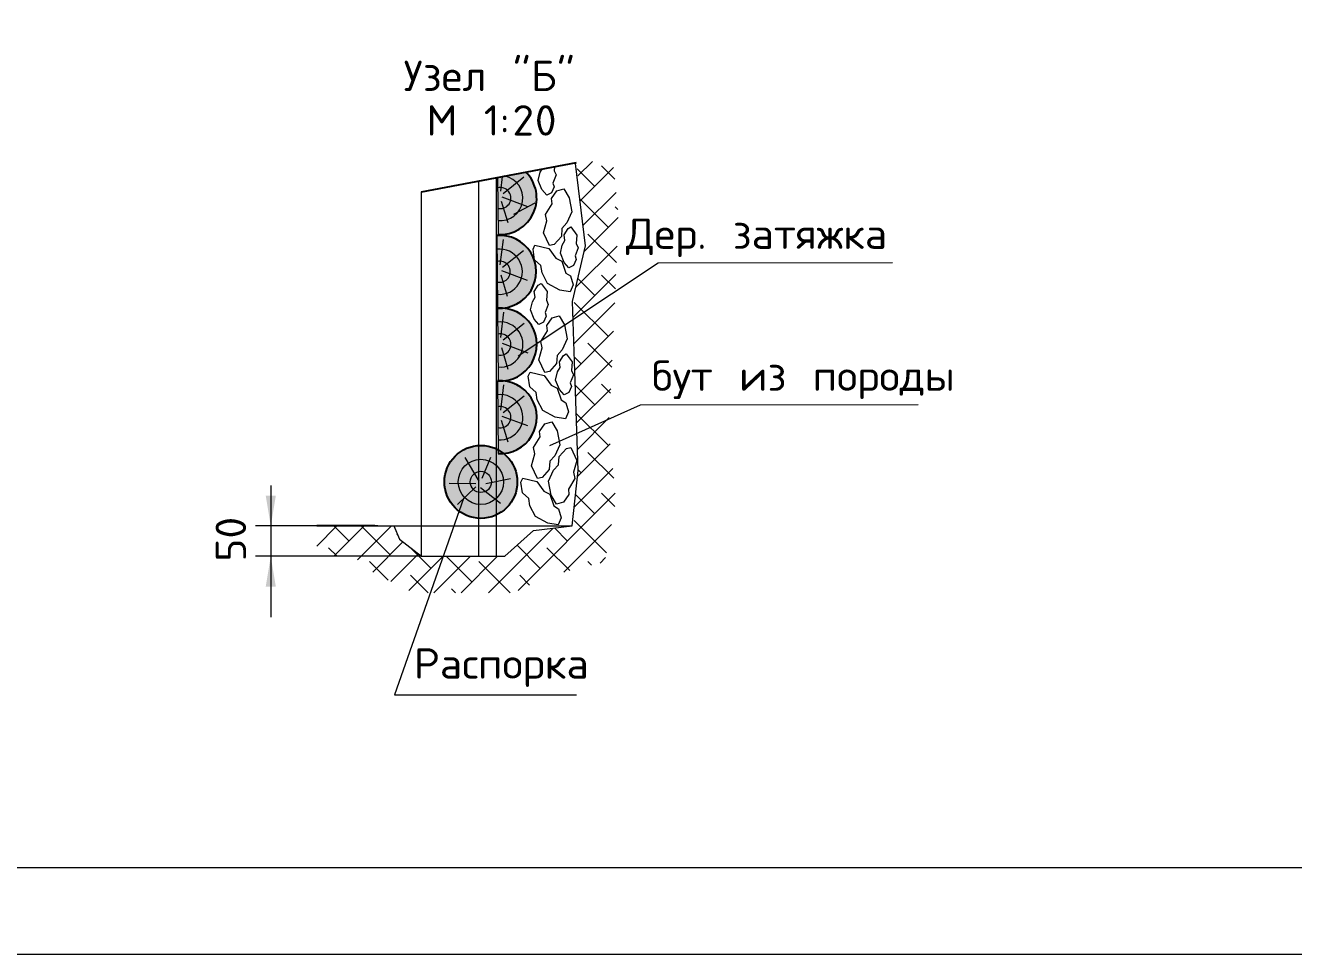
# Model space of a CAD drawing. Header units: millimetres. Extents: x 1757 to 4342, y -1901 to 53.
# Drawn here: x 4023 to 4096, y -1901.3 to -1847.8 of the extents above; entities that cross this region are included whole.
import ezdxf

# ---------------------------------------------------------------- set-up
doc = ezdxf.new("R2010")
doc.units = ezdxf.units.MM
doc.header["$LTSCALE"] = 0.1
doc.styles.get("Standard").update_dxf_attribs({"font": 'txt.shx'})

# ---------------------------------------------------------------- blocks, each defined once
blk = doc.blocks.new('дурза')
at = {"lineweight": 0, "true_color": 0xffffff}
h = blk.add_hatch(color=7, dxfattribs=at)
edge = h.paths.add_edge_path()
edge.add_arc((180293, -110101.7), 150, 47.2779, 235.2467)
edge.add_line((180207.5, -110224.9), (180394.8, -109991.5))
at = {"color": 7, "lineweight": 0}
blk.add_line((180207.5, -110224.9), (180394.8, -109991.5), dxfattribs=at)
at = {"lineweight": 9}
for p, q in [((180227.4, -110001.9), (180284.5, -110099.2)), ((180332.5, -110001.9), (180297.5, -110087.5)), ((180162.5, -110106.9), (180272.8, -110108.2)), ((180272.8, -110122.5), (180197.5, -110195.1))]:
    blk.add_line(p, q, dxfattribs=at)
blk.add_arc((180293, -110101.7), 150, 47.2779, 235.2467)
for radius, start, end in [(93, 44.8272, 237.6974), (43.6, 37.447, 245.0776)]:
    blk.add_arc((180293, -110101.7), radius, start, end, dxfattribs=at)

msp = doc.modelspace()

# ---------------------------------------------------------------- hatches: boundary and pattern name
at = {"lineweight": 0}
h = msp.add_hatch(dxfattribs=at)
h.set_pattern_fill('ANSI38', scale=0.35, style=0)
h.set_pattern_definition([(45, (-95363.3211, 96417.9318), (-0.785772411, 0.785772411), []), (135, (-95363.3211, 96417.9318), (-2.357317232, 0.785772411), [2.778125, -1.666875])])
h.paths.add_polyline_path([(4039.741, -1878.358), (4041.876, -1878.36), (4042.625, -1879.095), (4045.272, -1880.459), (4051.043, -1880.459), (4053.208, -1879.452), (4056.321, -1878.68), (4056.971, -1875.086), (4056.545, -1871.101), (4056.864, -1864.81), (4057.101, -1858.683), (4056.785, -1855.469), (4054.702, -1855.726), (4055.218, -1860.475), (4054.458, -1863.677), (4054.788, -1873.408), (4054.453, -1876.609), (4052.217, -1876.863), (4050.579, -1878.359), (4045.781, -1878.359), (4044.514, -1877.374), (4044.181, -1876.609), (4039.741, -1876.609)])
at = {"lineweight": 0, "true_color": 0xffffff}
msp.add_hatch(color=7, dxfattribs=at).paths.add_polyline_path([(4050.177, -1859.819, 0.693699), (4051.776, -1856.224), (4050.149, -1856.531)])
at = {"lineweight": 0}
h = msp.add_hatch(color=253, dxfattribs=at)
edge = h.paths.add_edge_path()
edge.add_arc((4049.19, -1874.072), 2.1, 0, 360)

# ---------------------------------------------------------------- linework, layer by layer
for p, q in [((4045.781, -1857.355), (4054.696, -1855.674)), ((4043.089, -1876.609), (4039.741, -1876.609))]:
    msp.add_line(p, q)
at = {"lineweight": 9}
for p, q in [((4050.339, -1857.318), (4050.44, -1856.476)), ((4051.673, -1856.51), (4050.466, -1857.473)), ((4050.76, -1859.154), (4050.382, -1857.916)), ((4051.9, -1858.224), (4050.419, -1857.675)), ((4052.305, -1858.013), (4051.063, -1858.663)), ((4048.272, -1872.675), (4049.071, -1874.037)), ((4049.744, -1872.675), (4049.253, -1873.873)), ((4049.471, -1874.164), (4050.888, -1873.873)), ((4047.363, -1874.146), (4048.908, -1874.164)), ((4048.908, -1874.363), (4047.854, -1875.38)), ((4049.162, -1874.4), (4050.325, -1875.289))]:
    msp.add_line(p, q, dxfattribs=at)
at = {"color": 7, "lineweight": 0}
for p, q in [((4049.071, -1878.359), (4049.071, -1856.734)), ((4050.086, -1878.359), (4050.086, -1856.543)), ((4050.149, -1856.531), (4050.177, -1859.819)), ((4045.781, -1878.359), (4045.781, -1857.355)), ((4039.741, -1876.609), (4054.453, -1876.609))]:
    msp.add_line(p, q, dxfattribs=at)
at = {"lineweight": 15}
for p, q in [((4051.343, -1866.801), (4059.394, -1861.455)), ((4059.394, -1861.455), (4072.885, -1861.439)), ((4053.16, -1871.969), (4058.378, -1869.637)), ((4058.378, -1869.637), (4074.381, -1869.619)), ((4037.093, -1874.28), (4037.093, -1881.858)), ((4048.189, -1875.019), (4044.222, -1886.341)), ((4043.265, -1876.609), (4036.218, -1876.609)), ((4045.781, -1878.359), (4036.218, -1878.357)), ((4044.222, -1886.341), (4054.696, -1886.341))]:
    msp.add_line(p, q, dxfattribs=at)
at = {"color": 7, "lineweight": 0}
for points in [[(3922.278, -1604.306), (4342.278, -1604.306), (4342.278, -1901.306), (3922.278, -1901.306)], [(4337.278, -1896.306), (3942.278, -1896.306), (3942.278, -1609.306), (4337.278, -1609.306)]]:
    msp.add_lwpolyline(points, close=True, dxfattribs=at)
for points in [[(4039.741, -1876.609), (4044.181, -1876.609), (4044.514, -1877.374), (4045.781, -1878.359), (4050.579, -1878.359), (4052.217, -1876.863), (4054.453, -1876.609), (4054.788, -1873.408), (4054.594, -1867.706), (4054.458, -1863.677), (4055.218, -1860.475), (4054.634, -1855.734)], [(4053.434, -1855.912), (4053.417, -1856.145), (4053.519, -1856.387), (4053.341, -1856.859), (4053.406, -1857.066), (4053.257, -1857.419), (4052.988, -1857.547), (4052.709, -1857.235), (4052.497, -1856.701), (4052.608, -1856.231), (4052.718, -1856.047)], [(4053.151, -1860.46), (4052.799, -1859.717), (4052.986, -1859.04), (4052.91, -1858.671), (4053.291, -1858.06), (4053.257, -1857.752), (4053.564, -1857.299), (4053.976, -1857.194), (4054.281, -1857.71), (4054.429, -1858.516), (4054.143, -1859.144), (4053.852, -1859.466), (4053.825, -1859.944), (4053.407, -1860.395), (4053.151, -1860.46)], [(4054.38, -1859.387), (4054.723, -1859.849), (4054.687, -1860.34), (4054.789, -1860.582), (4054.611, -1861.054), (4054.676, -1861.261), (4054.527, -1861.614), (4054.259, -1861.742), (4053.979, -1861.43), (4053.767, -1860.896), (4053.878, -1860.426), (4054.034, -1860.165), (4053.987, -1859.833), (4054.213, -1859.467), (4054.38, -1859.387)], [(4052.302, -1860.432), (4053.102, -1860.621), (4053.515, -1861.19), (4053.85, -1861.36), (4054.09, -1862.039), (4054.352, -1862.205), (4054.514, -1862.728), (4054.339, -1863.116), (4053.746, -1863.032), (4053.023, -1862.644), (4052.711, -1862.029), (4052.642, -1861.6), (4052.284, -1861.281), (4052.193, -1860.673), (4052.302, -1860.432)], [(4052.658, -1862.651), (4053.001, -1863.113), (4052.965, -1863.604), (4053.067, -1863.846), (4052.89, -1864.318), (4052.954, -1864.525), (4052.805, -1864.878), (4052.537, -1865.006), (4052.257, -1864.694), (4052.045, -1864.16), (4052.157, -1863.69), (4052.313, -1863.429), (4052.266, -1863.097), (4052.491, -1862.731), (4052.658, -1862.651)], [(4052.881, -1867.776), (4052.529, -1867.033), (4052.716, -1866.355), (4052.64, -1865.987), (4053.021, -1865.376), (4052.987, -1865.068), (4053.295, -1864.614), (4053.707, -1864.509), (4054.011, -1865.025), (4054.16, -1865.832), (4053.873, -1866.459), (4053.582, -1866.781), (4053.555, -1867.26), (4053.137, -1867.71), (4052.881, -1867.776)], [(4054.11, -1866.702), (4054.453, -1867.164), (4054.417, -1867.655), (4054.519, -1867.898), (4054.341, -1868.369), (4054.406, -1868.576), (4054.257, -1868.929), (4053.989, -1869.058), (4053.709, -1868.745), (4053.497, -1868.211), (4053.608, -1867.741), (4053.765, -1867.481), (4053.717, -1867.148), (4053.943, -1866.782), (4054.11, -1866.702)], [(4052.032, -1867.747), (4052.832, -1867.936), (4053.245, -1868.505), (4053.58, -1868.676), (4053.82, -1869.354), (4054.082, -1869.52), (4054.245, -1870.043), (4054.07, -1870.431), (4053.476, -1870.347), (4052.753, -1869.96), (4052.441, -1869.344), (4052.372, -1868.916), (4052.014, -1868.597), (4051.923, -1867.989), (4052.032, -1867.747)], [(4052.456, -1873.881), (4052.104, -1873.138), (4052.291, -1872.461), (4052.215, -1872.092), (4052.596, -1871.481), (4052.563, -1871.173), (4052.87, -1870.72), (4053.282, -1870.615), (4053.587, -1871.13), (4053.735, -1871.937), (4053.448, -1872.565), (4053.157, -1872.886), (4053.131, -1873.365), (4052.712, -1873.816), (4052.456, -1873.881)], [(4054.37, -1872.087), (4054.721, -1872.83), (4054.534, -1873.507), (4054.61, -1873.876), (4054.23, -1874.487), (4054.263, -1874.795), (4053.956, -1875.248), (4053.544, -1875.353), (4053.239, -1874.837), (4053.091, -1874.031), (4053.377, -1873.403), (4053.669, -1873.081), (4053.695, -1872.603), (4054.113, -1872.152), (4054.37, -1872.087)], [(4051.607, -1873.853), (4052.407, -1874.042), (4052.82, -1874.61), (4053.155, -1874.781), (4053.395, -1875.46), (4053.657, -1875.626), (4053.82, -1876.149), (4053.645, -1876.536), (4053.051, -1876.453), (4052.328, -1876.065), (4052.017, -1875.45), (4051.947, -1875.021), (4051.589, -1874.702), (4051.498, -1874.094), (4051.607, -1873.853)]]:
    msp.add_lwpolyline(points, dxfattribs=at)
msp.add_circle((4049.19, -1874.072), 2.1)
at = {"lineweight": 9}
for radius in [1.302, 0.611]:
    msp.add_circle((4049.19, -1874.072), radius, dxfattribs=at)
for radius, start, end in [(1.302, 264.06772, 77.81256), (0.611, 256.68751, 104.31809)]:
    msp.add_arc((4050.305, -1857.722), radius, start, end, dxfattribs=at)
msp.add_arc((4050.305, -1857.722), 2.1, 266.5184, 45.51444)
for points in [[(4037.384, -1874.859), (4036.801, -1874.859), (4037.093, -1876.609)], [(4037.384, -1880.11), (4036.801, -1880.11), (4037.093, -1878.36)]]:
    msp.add_solid(points)

# ---------------------------------------------------------------- block references
at = {"color": 7, "lineweight": 0, "true_color": 0xffffff, "xscale": 0.01399933570583997, "yscale": 0.01399933570064604, "zscale": 0.0139993357, "rotation": 219.2405325508719}
for p in [(6980.117, -1459.124), (6980.154, -1463.314), (6980.15, -1467.503)]:
    msp.add_blockref('дурза', p, dxfattribs=at)

# ---------------------------------------------------------------- texts
for s, height, p in [('Узел "Б"', 1.7499, (4044.737, -1851.555)), ('М 1:', 1.7499, (4046.053, -1854.121)), ('2', 1.75, (4051.007, -1854.121)), ('0', 1.75, (4052.299, -1854.121)), ('Дер. затяжка', 1.74992, (4057.539, -1860.648)), ('бут из породы', 1.74992, (4059.034, -1868.827)), ('Распорка', 1.7499, (4045.329, -1885.408))]:
    msp.add_text(s, height=height).set_placement(p)
at = {"color": 7, "lineweight": 0, "insert": (4034.792, -1877.375), "char_height": 1.7499, "attachment_point": 5, "rotation": 90}
msp.add_mtext('50', dxfattribs=at)

doc.saveas('drawing.dxf')
